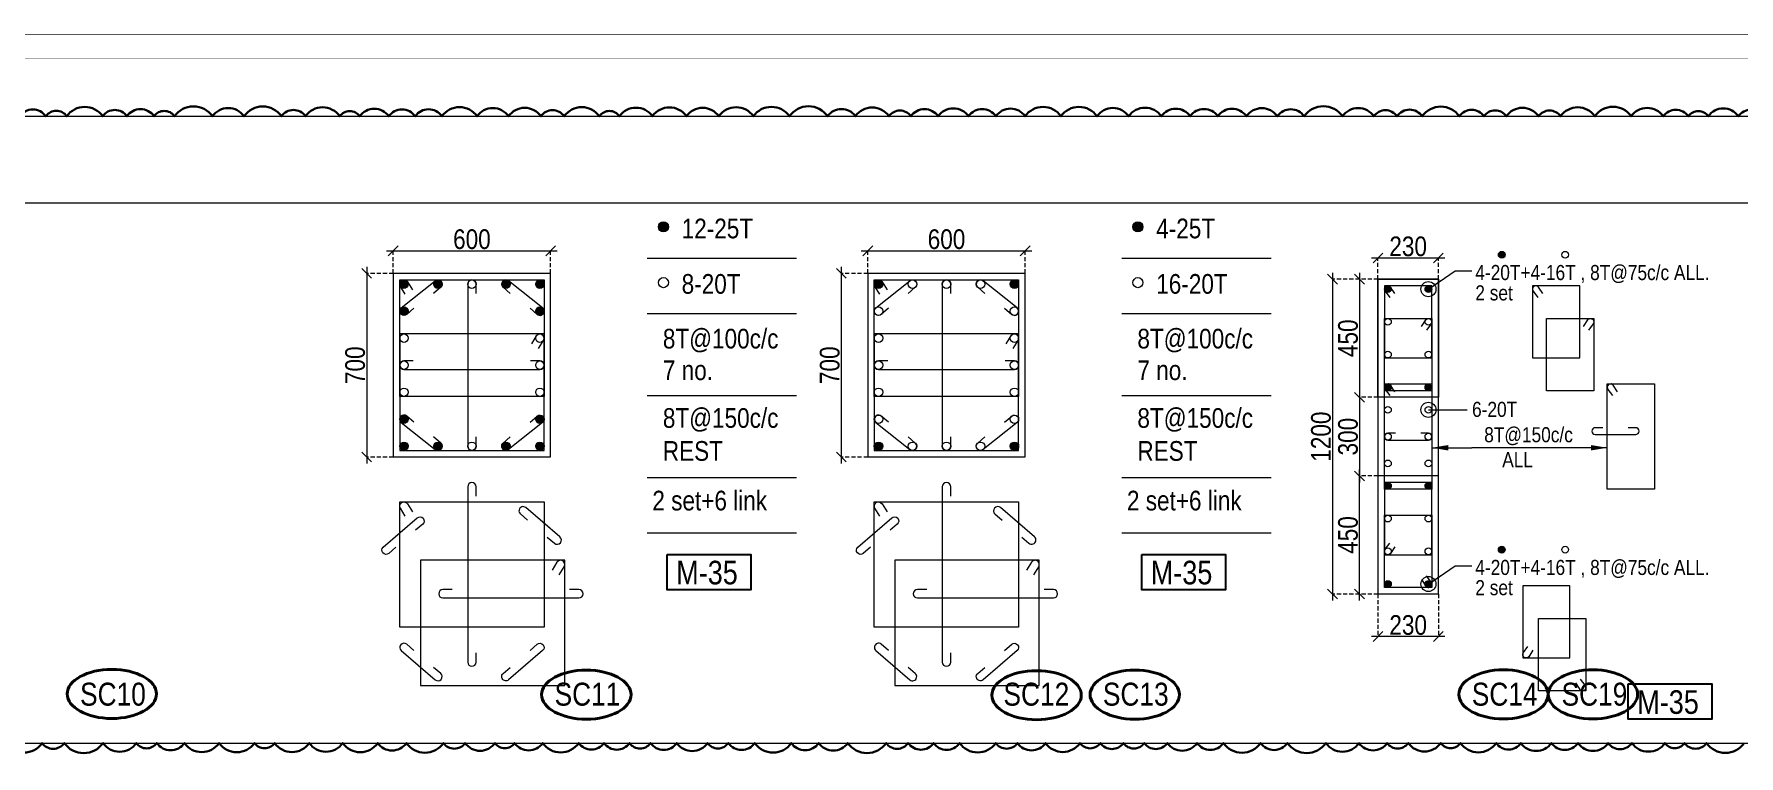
# Model space of a CAD drawing. Header units: millimetres. Extents: x 1112055 to 3390982, y -148532 to 766891.
# Drawn here: x 2152263 to 2178249, y -39919 to -28911 of the extents above; entities that cross this region are included whole.
import ezdxf
from ezdxf.enums import TextEntityAlignment as Align

# ---------------------------------------------------------------- set-up
doc = ezdxf.new("R2010")
doc.units = ezdxf.units.MM
doc.header["$PDMODE"] = 35
doc.header["$PDSIZE"] = -25
doc.linetypes.add('DASHED2', pattern=[0.375, 0.25, -0.125])
doc.linetypes.add('Hidden', pattern=[9.525, 6.35, -3.175])
for name, color, linetype, lineweight in [('B COL', 1, 'Continuous', 30), ('B COL. SIZE DIM', 220, 'Continuous', 25), ('B COLSCH', 204, 'Continuous', 20), ('B COLUMN', 1, 'Hidden', 9), ('B STEEL', 34, 'Continuous', 15), ('B TITLE BLOCK', 250, 'Continuous', 0), ('B-ST TEXT', 7, 'Continuous', 9)]:
    doc.layers.add(name, color=color, linetype=linetype, lineweight=lineweight)
doc.layers.add('B TEXT', color=7, linetype='Continuous')
doc.styles.add('dim inside', font='romans.shx', dxfattribs={"width": 0.8, "height": 125})
doc.styles.add('SWINC', font='swissc.ttf')
doc.styles.add('TAHOMA', font='tahoma.ttf')
doc.dimstyles.new('dim inside', dxfattribs={"dimtxt": 125, "dimasz": 100, "dimexe": 0, "dimexo": 0, "dimgap": 10, "dimtad": 0, "dimdec": 0, "dimzin": 0, "dimdsep": 46, "dimtxsty": 'dim inside', "dimblk": 'SMALL', "dimcen": 0.09, "dimadec": 0, "dimazin": 0, "dimtfac": 1, "dimtdec": 0, "dimtofl": 0, "dimtmove": 0, "dimatfit": 3, "dimfxl": 1, "dimtolj": 1, "dimtzin": 0, "dimarcsym": 2})
doc.dimstyles.new('PARESH', dxfattribs={"dimscale": 0, "dimtxt": 300, "dimasz": 150, "dimexe": 150, "dimexo": 150, "dimgap": 25, "dimtad": 1, "dimdec": 0, "dimzin": 0, "dimdsep": 46, "dimtxsty": 'TAHOMA', "dimblk": 'ARCHTICK', "dimcen": 100, "dimdle": 150, "dimclrd": 251, "dimclre": 251, "dimclrt": 6, "dimadec": 0, "dimazin": 0, "dimtfac": 1, "dimtdec": 0, "dimtix": 1, "dimtofl": 0, "dimtmove": 0, "dimatfit": 2, "dimfxl": 0.18, "dimtolj": 1, "dimtzin": 0, "dimlwd": 9, "dimlwe": 9, "dimarcsym": 0})

# ---------------------------------------------------------------- blocks, each defined once
blk = doc.blocks.new('_Oblique')
at = {"color": 0, "linetype": 'ByBlock', "lineweight": -2}
blk.add_line((-0.5, -0.5), (0.5, 0.5), dxfattribs=at)
blk = doc.blocks.new('*D3871')
at = {"layer": 'B COL. SIZE DIM', "color": 250, "lineweight": 9, "ltscale": 250, "transparency": 16777216}
blk.add_line((2157637, -32216), (2160237, -32216), dxfattribs=at)
at = {"layer": 'B COL. SIZE DIM', "color": 250, "linetype": 'DASHED2', "lineweight": 9, "ltscale": 250, "transparency": 16777216}
for p, q in [((2157737, -32561), (2157737, -32216)), ((2160137, -32561), (2160137, -32216))]:
    blk.add_line(p, q, dxfattribs=at)
at = {"layer": 'Defpoints', "color": 0, "transparency": 16777216}
for p in [(2160137, -32216), (2157737, -32561), (2160137, -32561)]:
    blk.add_point(p, dxfattribs=at)
at = {"layer": 'B COL. SIZE DIM', "color": 250, "lineweight": 9, "transparency": 16777216, "xscale": 150, "yscale": 150, "zscale": 150, "rotation": 180}
blk.add_blockref('_Oblique', (2157737, -32216), dxfattribs=at)
at = {"layer": 'B COL. SIZE DIM', "color": 250, "lineweight": 9, "transparency": 16777216, "xscale": 150, "yscale": 150, "zscale": 150}
blk.add_blockref('_Oblique', (2160137, -32216), dxfattribs=at)
at = {"layer": 'B COL. SIZE DIM', "color": 6, "transparency": 16777216, "insert": (2158937, -32041), "char_height": 300, "attachment_point": 5, "style": 'SWINC'}
blk.add_mtext('\\A1;600', dxfattribs=at)
blk = doc.blocks.new('*D3872')
at = {"layer": 'B COL. SIZE DIM', "color": 250, "lineweight": 9, "ltscale": 250, "transparency": 16777216}
blk.add_line((2157333, -32461), (2157333, -35461), dxfattribs=at)
at = {"layer": 'B COL. SIZE DIM', "color": 250, "linetype": 'DASHED2', "lineweight": 9, "ltscale": 250, "transparency": 16777216}
for p, q in [((2157737, -32561), (2157333, -32561)), ((2157737, -35361), (2157333, -35361))]:
    blk.add_line(p, q, dxfattribs=at)
at = {"layer": 'Defpoints', "color": 0, "transparency": 16777216}
for p in [(2157737, -32561), (2157333, -35361), (2157737, -35361)]:
    blk.add_point(p, dxfattribs=at)
at = {"layer": 'B COL. SIZE DIM', "color": 250, "lineweight": 9, "transparency": 16777216, "xscale": 150, "yscale": 150, "zscale": 150}
for p, rotation in [((2157333, -32561), 90), ((2157333, -35361), 270)]:
    blk.add_blockref('_Oblique', p, dxfattribs=dict(at, rotation=rotation))
at = {"layer": 'B COL. SIZE DIM', "color": 6, "transparency": 16777216, "insert": (2157158, -33961), "char_height": 300, "attachment_point": 5, "rotation": 90, "style": 'SWINC'}
blk.add_mtext('\\A1;700', dxfattribs=at)
blk = doc.blocks.new('*D3873')
at = {"layer": 'B COL. SIZE DIM', "color": 250, "lineweight": 9, "ltscale": 250, "transparency": 16777216}
blk.add_line((2164871, -32216), (2167471, -32216), dxfattribs=at)
at = {"layer": 'B COL. SIZE DIM', "color": 250, "linetype": 'DASHED2', "lineweight": 9, "ltscale": 250, "transparency": 16777216}
for p, q in [((2164971, -32561), (2164971, -32216)), ((2167371, -32561), (2167371, -32216))]:
    blk.add_line(p, q, dxfattribs=at)
at = {"layer": 'Defpoints', "color": 0, "transparency": 16777216}
for p in [(2167371, -32216), (2164971, -32561), (2167371, -32561)]:
    blk.add_point(p, dxfattribs=at)
at = {"layer": 'B COL. SIZE DIM', "color": 250, "lineweight": 9, "transparency": 16777216, "xscale": 150, "yscale": 150, "zscale": 150, "rotation": 180}
blk.add_blockref('_Oblique', (2164971, -32216), dxfattribs=at)
at = {"layer": 'B COL. SIZE DIM', "color": 250, "lineweight": 9, "transparency": 16777216, "xscale": 150, "yscale": 150, "zscale": 150}
blk.add_blockref('_Oblique', (2167371, -32216), dxfattribs=at)
at = {"layer": 'B COL. SIZE DIM', "color": 6, "transparency": 16777216, "insert": (2166171, -32041), "char_height": 300, "attachment_point": 5, "style": 'SWINC'}
blk.add_mtext('\\A1;600', dxfattribs=at)
blk = doc.blocks.new('*D3874')
at = {"layer": 'B COL. SIZE DIM', "color": 250, "lineweight": 9, "ltscale": 250, "transparency": 16777216}
blk.add_line((2164567, -32461), (2164567, -35461), dxfattribs=at)
at = {"layer": 'B COL. SIZE DIM', "color": 250, "linetype": 'DASHED2', "lineweight": 9, "ltscale": 250, "transparency": 16777216}
for p, q in [((2164971, -32561), (2164567, -32561)), ((2164971, -35361), (2164567, -35361))]:
    blk.add_line(p, q, dxfattribs=at)
at = {"layer": 'Defpoints', "color": 0, "transparency": 16777216}
for p in [(2164971, -32561), (2164567, -35361), (2164971, -35361)]:
    blk.add_point(p, dxfattribs=at)
at = {"layer": 'B COL. SIZE DIM', "color": 250, "lineweight": 9, "transparency": 16777216, "xscale": 150, "yscale": 150, "zscale": 150}
for p, rotation in [((2164567, -32561), 90), ((2164567, -35361), 270)]:
    blk.add_blockref('_Oblique', p, dxfattribs=dict(at, rotation=rotation))
at = {"layer": 'B COL. SIZE DIM', "color": 6, "transparency": 16777216, "insert": (2164392, -33961), "char_height": 300, "attachment_point": 5, "rotation": 90, "style": 'SWINC'}
blk.add_mtext('\\A1;700', dxfattribs=at)
blk = doc.blocks.new('*D3881')
at = {"layer": 'B COL. SIZE DIM', "color": 250, "lineweight": 9, "ltscale": 250, "transparency": 16777216}
blk.add_line((2172648, -32325), (2173768, -32325), dxfattribs=at)
at = {"layer": 'B COL. SIZE DIM', "color": 250, "linetype": 'DASHED2', "lineweight": 9, "ltscale": 250, "transparency": 16777216}
for p, q in [((2172748, -32650), (2172748, -32325)), ((2173668, -32650), (2173668, -32325))]:
    blk.add_line(p, q, dxfattribs=at)
at = {"layer": 'Defpoints', "color": 0, "transparency": 16777216}
for p in [(2173668, -32325), (2172748, -32650), (2173668, -32650)]:
    blk.add_point(p, dxfattribs=at)
at = {"layer": 'B COL. SIZE DIM', "color": 250, "lineweight": 9, "transparency": 16777216, "xscale": 150, "yscale": 150, "zscale": 150, "rotation": 180}
blk.add_blockref('_Oblique', (2172748, -32325), dxfattribs=at)
at = {"layer": 'B COL. SIZE DIM', "color": 250, "lineweight": 9, "transparency": 16777216, "xscale": 150, "yscale": 150, "zscale": 150}
blk.add_blockref('_Oblique', (2173668, -32325), dxfattribs=at)
at = {"layer": 'B COL. SIZE DIM', "color": 6, "transparency": 16777216, "insert": (2173208, -32150), "char_height": 300, "attachment_point": 5, "style": 'SWINC'}
blk.add_mtext('\\A1;230', dxfattribs=at)
blk = doc.blocks.new('*D3882')
at = {"layer": 'B COL. SIZE DIM', "color": 250, "lineweight": 9, "ltscale": 250, "transparency": 16777216}
blk.add_line((2172467, -34350), (2172467, -35750), dxfattribs=at)
at = {"layer": 'B COL. SIZE DIM', "color": 250, "linetype": 'DASHED2', "lineweight": 9, "ltscale": 250, "transparency": 16777216}
for p, q in [((2172748, -34450), (2172467, -34450)), ((2172748, -35650), (2172467, -35650))]:
    blk.add_line(p, q, dxfattribs=at)
at = {"layer": 'Defpoints', "color": 0, "transparency": 16777216}
for p in [(2172748, -34450), (2172467, -35650), (2172748, -35650)]:
    blk.add_point(p, dxfattribs=at)
at = {"layer": 'B COL. SIZE DIM', "color": 250, "lineweight": 9, "transparency": 16777216, "xscale": 150, "yscale": 150, "zscale": 150}
for p, rotation in [((2172467, -34450), 90), ((2172467, -35650), 270)]:
    blk.add_blockref('_Oblique', p, dxfattribs=dict(at, rotation=rotation))
at = {"layer": 'B COL. SIZE DIM', "color": 6, "transparency": 16777216, "insert": (2172292, -35050), "char_height": 300, "attachment_point": 5, "rotation": 90, "style": 'SWINC'}
blk.add_mtext('\\A1;300', dxfattribs=at)
blk = doc.blocks.new('*D3883')
at = {"layer": 'B COL. SIZE DIM', "color": 250, "lineweight": 9, "ltscale": 250, "transparency": 16777216}
blk.add_line((2172467, -32550), (2172467, -34550), dxfattribs=at)
at = {"layer": 'B COL. SIZE DIM', "color": 250, "linetype": 'DASHED2', "lineweight": 9, "ltscale": 250, "transparency": 16777216}
for p, q in [((2172748, -32650), (2172467, -32650)), ((2172748, -34450), (2172467, -34450))]:
    blk.add_line(p, q, dxfattribs=at)
at = {"layer": 'Defpoints', "color": 0, "transparency": 16777216}
for p in [(2172748, -32650), (2172467, -34450), (2172748, -34450)]:
    blk.add_point(p, dxfattribs=at)
at = {"layer": 'B COL. SIZE DIM', "color": 250, "lineweight": 9, "transparency": 16777216, "xscale": 150, "yscale": 150, "zscale": 150}
for p, rotation in [((2172467, -32650), 90), ((2172467, -34450), 270)]:
    blk.add_blockref('_Oblique', p, dxfattribs=dict(at, rotation=rotation))
at = {"layer": 'B COL. SIZE DIM', "color": 6, "transparency": 16777216, "insert": (2172292, -33550), "char_height": 300, "attachment_point": 5, "rotation": 90, "style": 'SWINC'}
blk.add_mtext('\\A1;450', dxfattribs=at)
blk = doc.blocks.new('*D3884')
at = {"layer": 'B COL. SIZE DIM', "color": 250, "lineweight": 9, "ltscale": 250, "transparency": 16777216}
blk.add_line((2172467, -37550), (2172467, -35550), dxfattribs=at)
at = {"layer": 'B COL. SIZE DIM', "color": 250, "linetype": 'DASHED2', "lineweight": 9, "ltscale": 250, "transparency": 16777216}
for p, q in [((2172748, -35650), (2172467, -35650)), ((2172748, -37450), (2172467, -37450))]:
    blk.add_line(p, q, dxfattribs=at)
at = {"layer": 'Defpoints', "color": 0, "transparency": 16777216}
for p in [(2172467, -35650), (2172748, -35650), (2172748, -37450)]:
    blk.add_point(p, dxfattribs=at)
at = {"layer": 'B COL. SIZE DIM', "color": 250, "lineweight": 9, "transparency": 16777216, "xscale": 150, "yscale": 150, "zscale": 150}
for p, rotation in [((2172467, -35650), 90), ((2172467, -37450), 270)]:
    blk.add_blockref('_Oblique', p, dxfattribs=dict(at, rotation=rotation))
at = {"layer": 'B COL. SIZE DIM', "color": 6, "transparency": 16777216, "insert": (2172292, -36550), "char_height": 300, "attachment_point": 5, "rotation": 90, "style": 'SWINC'}
blk.add_mtext('\\A1;450', dxfattribs=at)
blk = doc.blocks.new('*D3885')
at = {"layer": 'B COL. SIZE DIM', "color": 250, "lineweight": 9, "ltscale": 250, "transparency": 16777216}
blk.add_line((2172055, -32550), (2172055, -37550), dxfattribs=at)
at = {"layer": 'B COL. SIZE DIM', "color": 250, "linetype": 'DASHED2', "lineweight": 9, "ltscale": 250, "transparency": 16777216}
for p, q in [((2172748, -32650), (2172055, -32650)), ((2172748, -37450), (2172055, -37450))]:
    blk.add_line(p, q, dxfattribs=at)
at = {"layer": 'Defpoints', "color": 0, "transparency": 16777216}
for p in [(2172748, -32650), (2172055, -37450), (2172748, -37450)]:
    blk.add_point(p, dxfattribs=at)
at = {"layer": 'B COL. SIZE DIM', "color": 250, "lineweight": 9, "transparency": 16777216, "xscale": 150, "yscale": 150, "zscale": 150}
for p, rotation in [((2172055, -32650), 90), ((2172055, -37450), 270)]:
    blk.add_blockref('_Oblique', p, dxfattribs=dict(at, rotation=rotation))
at = {"layer": 'B COL. SIZE DIM', "color": 6, "transparency": 16777216, "insert": (2171880, -35050), "char_height": 300, "attachment_point": 5, "rotation": 90, "style": 'SWINC'}
blk.add_mtext('\\A1;1200', dxfattribs=at)
blk = doc.blocks.new('*D3886')
at = {"layer": 'B COL. SIZE DIM', "color": 250, "linetype": 'DASHED2', "lineweight": 9, "ltscale": 250, "transparency": 16777216}
for p, q in [((2172748, -37450), (2172748, -38099)), ((2173668, -37450), (2173668, -38099))]:
    blk.add_line(p, q, dxfattribs=at)
at = {"layer": 'B COL. SIZE DIM', "color": 250, "lineweight": 9, "ltscale": 250, "transparency": 16777216}
blk.add_line((2173768, -38099), (2172648, -38099), dxfattribs=at)
at = {"layer": 'Defpoints', "color": 0, "transparency": 16777216}
for p in [(2172748, -37450), (2173668, -37450), (2172748, -38099)]:
    blk.add_point(p, dxfattribs=at)
at = {"layer": 'B COL. SIZE DIM', "color": 250, "lineweight": 9, "transparency": 16777216, "xscale": 150, "yscale": 150, "zscale": 150, "rotation": 180}
blk.add_blockref('_Oblique', (2172748, -38099), dxfattribs=at)
at = {"layer": 'B COL. SIZE DIM', "color": 250, "lineweight": 9, "transparency": 16777216, "xscale": 150, "yscale": 150, "zscale": 150}
blk.add_blockref('_Oblique', (2173668, -38099), dxfattribs=at)
at = {"layer": 'B COL. SIZE DIM', "color": 6, "transparency": 16777216, "insert": (2173208, -37924), "char_height": 300, "attachment_point": 5, "style": 'SWINC'}
blk.add_mtext('\\A1;230', dxfattribs=at)
blk = doc.blocks.new('_ArchTick')
at = {"color": 0, "linetype": 'ByBlock', "const_width": 0.15}
blk.add_lwpolyline([(-0.5, -0.5), (0.5, 0.5)], dxfattribs=at)

msp = doc.modelspace()

# ---------------------------------------------------------------- hatches: boundary and pattern name
at = {"layer": 'B STEEL', "lineweight": 9, "ltscale": 0.5}
h = msp.add_hatch(color=34, dxfattribs=at)
edge = h.paths.add_edge_path()
edge.add_arc((2161855.7, -31851.4), 76.8, 0, 360)
h = msp.add_hatch(color=34, dxfattribs=at)
edge = h.paths.add_edge_path()
edge.add_arc((2169089.3, -31851.4), 76.8, 0, 360)
at = {"layer": 'B STEEL', "lineweight": 13}
h = msp.add_hatch(color=256, dxfattribs=at)
h.dxf.hatch_style = 1
edge = h.paths.add_edge_path()
edge.add_ellipse((2174634.2, -32276.5), major_axis=(51.4, 0), ratio=1, start_angle=0, end_angle=360)
at = {"layer": 'B STEEL', "lineweight": 9, "ltscale": 0.5}
h = msp.add_hatch(color=34, dxfattribs=at)
edge = h.paths.add_edge_path()
edge.add_arc((2157901.4, -32724.6), 64, 0, 360)
at = {"layer": 'B STEEL', "lineweight": 30}
h = msp.add_hatch(color=34, dxfattribs=at)
edge = h.paths.add_edge_path()
edge.add_arc((2158419.3, -32724.6), 64, 0, 360)
h = msp.add_hatch(color=34, dxfattribs=at)
edge = h.paths.add_edge_path()
edge.add_arc((2159455.3, -32724.6), 64, 0, 360)
at = {"layer": 'B STEEL', "lineweight": 9, "ltscale": 0.5}
h = msp.add_hatch(color=34, dxfattribs=at)
edge = h.paths.add_edge_path()
edge.add_arc((2159973.3, -32724.6), 64, 180, 540, ccw=False)
h = msp.add_hatch(color=34, dxfattribs=at)
edge = h.paths.add_edge_path()
edge.add_arc((2165134.9, -32724.6), 64, 0, 360)
h = msp.add_hatch(color=34, dxfattribs=at)
edge = h.paths.add_edge_path()
edge.add_arc((2167206.9, -32724.6), 64, 180, 540, ccw=False)
at = {"layer": 'B STEEL', "lineweight": 13}
h = msp.add_hatch(color=256, dxfattribs=at)
h.dxf.hatch_style = 1
edge = h.paths.add_edge_path()
edge.add_ellipse((2172899.2, -32800.9), major_axis=(51.4, 0), ratio=1, start_angle=0, end_angle=360)
h = msp.add_hatch(color=256, dxfattribs=at)
h.dxf.hatch_style = 1
edge = h.paths.add_edge_path()
edge.add_ellipse((2173516.4, -32800.9), major_axis=(51.4, 0), ratio=1, start_angle=0, end_angle=360)
at = {"layer": 'B STEEL', "lineweight": 30}
h = msp.add_hatch(color=34, dxfattribs=at)
edge = h.paths.add_edge_path()
edge.add_arc((2157901.4, -33136.5), 64, 0, 360)
h = msp.add_hatch(color=34, dxfattribs=at)
edge = h.paths.add_edge_path()
edge.add_arc((2159973.3, -33136.5), 64, 0, 360)
at = {"layer": 'B STEEL', "lineweight": 13}
h = msp.add_hatch(color=256, dxfattribs=at)
h.dxf.hatch_style = 1
edge = h.paths.add_edge_path()
edge.add_ellipse((2172899.2, -34298.1), major_axis=(51.4, 0), ratio=1, start_angle=0, end_angle=360)
h = msp.add_hatch(color=256, dxfattribs=at)
h.dxf.hatch_style = 1
edge = h.paths.add_edge_path()
edge.add_ellipse((2173516.4, -34298.1), major_axis=(51.4, 0), ratio=1, start_angle=0, end_angle=360)
at = {"layer": 'B STEEL', "lineweight": 30}
h = msp.add_hatch(color=34, dxfattribs=at)
edge = h.paths.add_edge_path()
edge.add_arc((2157901.4, -34784.5), 64, 0, 360)
h = msp.add_hatch(color=34, dxfattribs=at)
edge = h.paths.add_edge_path()
edge.add_arc((2159973.3, -34784.5), 64, 0, 360)
at = {"layer": 'B STEEL', "lineweight": 9, "ltscale": 0.5}
h = msp.add_hatch(color=34, dxfattribs=at)
edge = h.paths.add_edge_path()
edge.add_arc((2157901.4, -35196.5), 64, 0, 360, ccw=False)
at = {"layer": 'B STEEL', "lineweight": 30}
h = msp.add_hatch(color=34, dxfattribs=at)
edge = h.paths.add_edge_path()
edge.add_arc((2158419.3, -35196.5), 64, 0, 360)
h = msp.add_hatch(color=34, dxfattribs=at)
edge = h.paths.add_edge_path()
edge.add_arc((2159455.3, -35196.5), 64, 0, 360)
at = {"layer": 'B STEEL', "lineweight": 9, "ltscale": 0.5}
h = msp.add_hatch(color=34, dxfattribs=at)
edge = h.paths.add_edge_path()
edge.add_arc((2159973.3, -35196.5), 64, -180, 180)
h = msp.add_hatch(color=34, dxfattribs=at)
edge = h.paths.add_edge_path()
edge.add_arc((2165134.9, -35196.5), 64, 0, 360, ccw=False)
h = msp.add_hatch(color=34, dxfattribs=at)
edge = h.paths.add_edge_path()
edge.add_arc((2167206.9, -35196.5), 64, -180, 180)
at = {"layer": 'B STEEL', "lineweight": 13}
h = msp.add_hatch(color=256, dxfattribs=at)
h.dxf.hatch_style = 1
edge = h.paths.add_edge_path()
edge.add_ellipse((2172899.2, -35800.9), major_axis=(51.4, 0), ratio=1, start_angle=0, end_angle=360)
h = msp.add_hatch(color=256, dxfattribs=at)
h.dxf.hatch_style = 1
edge = h.paths.add_edge_path()
edge.add_ellipse((2173516.4, -35800.9), major_axis=(51.4, 0), ratio=1, start_angle=0, end_angle=360)
h = msp.add_hatch(color=256, dxfattribs=at)
h.dxf.hatch_style = 1
edge = h.paths.add_edge_path()
edge.add_ellipse((2174634.2, -36773.7), major_axis=(51.4, 0), ratio=1, start_angle=0, end_angle=360)
h = msp.add_hatch(color=256, dxfattribs=at)
h.dxf.hatch_style = 1
edge = h.paths.add_edge_path()
edge.add_ellipse((2172899.2, -37298.1), major_axis=(51.4, 0), ratio=1, start_angle=0, end_angle=360)
h = msp.add_hatch(color=256, dxfattribs=at)
h.dxf.hatch_style = 1
edge = h.paths.add_edge_path()
edge.add_ellipse((2173516.4, -37298.1), major_axis=(51.4, 0), ratio=1, start_angle=0, end_angle=360)

# ---------------------------------------------------------------- linework, layer by layer
at = {"color": 2, "lineweight": 30}
for points in [[(2152044.4, -30164, -0.5205671), (2152441.3, -30164, -0.5205671), (2152761.2, -30164, -0.5205671), (2153309.1, -30164, -0.5205671), (2153678.8, -30164, -0.5205671), (2154091.6, -30164, -0.5205671), (2154403.1, -30164, -0.5205671), (2154982.2, -30164, -0.5205671), (2155463.5, -30164, -0.5205671), (2156033.8, -30164, -0.5205671), (2156399.5, -30164, -0.5205671), (2156922.2, -30164, -0.5205671), (2157227, -30164, -0.5205671), (2157669.6, -30164, -0.5205671), (2158072.3, -30164, -0.5205671), (2158479.5, -30164, -0.5205671), (2159015.9, -30164, -0.5205671), (2159494.7, -30164, -0.5205671), (2159987.7, -30164, -0.5205671), (2160344.8, -30164, -0.5205671), (2160878, -30164, -0.5205671), (2161187.1, -30164, -0.5205671), (2161687.6, -30164, -0.5205671), (2162206.6, -30164, -0.5205671), (2162701, -30164, -0.5205671), (2163227.4, -30164, -0.5205671), (2163777.4, -30164, -0.5205671), (2164358.8, -30164, -0.5205671), (2164781.9, -30164, -0.5205671), (2165293.4, -30164, -0.5205671), (2165627.3, -30164, -0.5205671), (2166042.3, -30164, -0.5205671), (2166505.1, -30164, -0.5205671), (2166923.8, -30164, -0.5205671), (2167369.3, -30164, -0.5205671), (2167915.6, -30164, -0.5205671), (2168464.7, -30164, -0.5205671), (2168948.1, -30164, -0.5205671), (2169445.8, -30164, -0.5205671), (2169886.3, -30164, -0.5205671), (2170305.8, -30164, -0.5205671), (2170741.9, -30164, -0.5205671), (2171214.4, -30164, -0.5205671), (2171623.7, -30164, -0.5205671), (2172207.8, -30164, -0.5205671), (2172684.6, -30164, -0.5205671), (2173037.3, -30164, -0.5205671), (2173422.9, -30164, -0.5205671), (2173988.1, -30164, -0.5205671), (2174363.8, -30164, -0.5205671), (2174703, -30164, -0.5205671), (2175194.9, -30164, -0.5205671), (2175531.3, -30164, -0.5205671), (2176053.5, -30164, -0.5205671), (2176606.9, -30164, -0.5205671), (2177097, -30164, -0.5205671), (2177477.9, -30164, -0.5205671), (2177784, -30164, -0.5205671), (2178239.5, -30164, -0.5205671), (2178619.3, -30164, -0.5205671)], [(2178331.2, -39722.9, -0.5205671), (2177755.3, -39722.9, -0.5205671), (2177421.3, -39722.9, -0.5205671), (2177122, -39722.9, -0.5205671), (2176618.5, -39722.9, -0.5205671), (2176256, -39722.9, -0.5205671), (2175797.8, -39722.9, -0.5205671), (2175391.3, -39722.9, -0.5205671), (2174925.7, -39722.9, -0.5205671), (2174550.5, -39722.9, -0.5205671), (2174004.8, -39722.9, -0.5205671), (2173704.6, -39722.9, -0.5205671), (2173209.5, -39722.9, -0.5205671), (2172887, -39722.9, -0.5205671), (2172458.9, -39722.9, -0.5205671), (2171953.7, -39722.9, -0.5205671), (2171368.9, -39722.9, -0.5205671), (2170959.1, -39722.9, -0.5205671), (2170392.7, -39722.9, -0.5205671), (2169990.9, -39722.9, -0.5205671), (2169537.1, -39722.9, -0.5205671), (2169185.7, -39722.9, -0.5205671), (2168867.8, -39722.9, -0.5205671), (2168516, -39722.9, -0.5205671), (2168205.6, -39722.9, -0.5205671), (2167680.8, -39722.9, -0.5205671), (2167253.4, -39722.9, -0.5205671), (2166921.7, -39722.9, -0.5205671), (2166371.8, -39722.9, -0.5205671), (2165975, -39722.9, -0.5205671), (2165586.5, -39722.9, -0.5205671), (2165251.3, -39722.9, -0.5205671), (2164666.2, -39722.9, -0.5205671), (2164224.2, -39722.9, -0.5205671), (2163805.2, -39722.9, -0.5205671), (2163249.3, -39722.9, -0.5205671), (2162844.6, -39722.9, -0.5205671), (2162529.2, -39722.9, -0.5205671), (2162059.9, -39722.9, -0.5205671), (2161660.5, -39722.9, -0.5205671), (2161340.1, -39722.9, -0.5205671), (2160950.9, -39722.9, -0.5205671), (2160565.6, -39722.9, -0.5205671), (2160015.9, -39722.9, -0.5205671), (2159588.4, -39722.9, -0.5205671), (2159288.3, -39722.9, -0.5205671), (2158833.9, -39722.9, -0.5205671), (2158502.8, -39722.9, -0.5205671), (2157938, -39722.9, -0.5205671), (2157501.3, -39722.9, -0.5205671), (2156967.8, -39722.9, -0.5205671), (2156457.1, -39722.9, -0.5205671), (2155930.4, -39722.9, -0.5205671), (2155622.9, -39722.9, -0.5205671), (2155082.8, -39722.9, -0.5205671), (2154554.7, -39722.9, -0.5205671), (2154133.5, -39722.9, -0.5205671), (2153821.2, -39722.9, -0.5205671), (2153314.8, -39722.9, -0.5205671), (2152723.3, -39722.9, -0.5205671), (2152385.7, -39722.9, -0.5205671), (2151826.9, -39722.9, -0.5205671)]]:
    msp.add_lwpolyline(points, format="xyb", dxfattribs=at)
at = {"layer": 'B COL', "lineweight": 13}
for points in [[(2172747.8, -37449.5), (2173667.8, -37449.5), (2173667.8, -32649.5), (2172747.8, -32649.5)], [(2172747.8, -32649.5), (2173667.8, -32649.5), (2173667.8, -34449.5), (2172747.8, -34449.5)], [(2172747.8, -37449.5), (2173667.8, -37449.5), (2173667.8, -35649.5), (2172747.8, -35649.5)]]:
    msp.add_lwpolyline(points, close=True, dxfattribs=at)
at = {"layer": 'B COLSCH', "color": 250, "lineweight": 0}
for p, q in [((2079654.2, -30164), (2221752.2, -30164)), ((2079654.2, -31483.1), (2221752.2, -31483.1)), ((2161609.4, -32328.1), (2163883.8, -32328.1)), ((2168843, -32328.1), (2171117.4, -32328.1)), ((2161609.4, -33173), (2163883.8, -33173)), ((2168843, -33173), (2171117.4, -33173)), ((2161609.4, -34422.8), (2163883.8, -34422.8)), ((2168843, -34422.8), (2171117.4, -34422.8)), ((2161609.4, -35672.6), (2163883.8, -35672.6)), ((2168843, -35672.6), (2171117.4, -35672.6)), ((2161609.4, -36517.6), (2163883.8, -36517.6)), ((2168843, -36517.6), (2171117.4, -36517.6)), ((2079654.2, -39722.9), (2221752.2, -39722.9))]:
    msp.add_line(p, q, dxfattribs=at)
at = {"layer": 'B COLUMN', "color": 1, "linetype": 'ByBlock', "lineweight": 20}
for points in [[(2157737.3, -35360.6), (2160137.3, -35360.6), (2160137.3, -32560.5), (2157737.3, -32560.5)], [(2164970.9, -35360.6), (2167370.9, -35360.6), (2167370.9, -32560.5), (2164970.9, -32560.5)]]:
    msp.add_lwpolyline(points, close=True, dxfattribs=at)
at = {"layer": 'B STEEL', "color": 34, "lineweight": 9, "ltscale": 0.5}
for points in [[(2157921.6, -32879.6), (2157846.8, -32758.1, -1), (2157955.9, -32691), (2158030.6, -32812.5)], [(2158051.3, -33092.1), (2157943.1, -33185.1, -1), (2157859.6, -33088), (2158377.6, -32676, -1), (2158461.1, -32773.1), (2158352.9, -32866.1)], [(2159001.4, -32867.2), (2159001.4, -32724.6, 1), (2158873.3, -32724.6), (2158873.3, -35196.5, 1), (2159001.4, -35196.5), (2159001.4, -35053.9)], [(2159823.4, -33092.1), (2159931.6, -33185.1, 1), (2160015.1, -33088), (2159497.1, -32676, 1), (2159413.6, -32773.1), (2159521.8, -32866.1)], [(2165155.1, -32879.6), (2165080.4, -32758.1, -1), (2165189.4, -32691), (2165264.2, -32812.5)], [(2165284.8, -33092.1), (2165176.6, -33185.1, -1), (2165093.2, -33088), (2165611.2, -32676, -1), (2165694.6, -32773.1), (2165586.5, -32866.1)], [(2166234.9, -32867.2), (2166234.9, -32724.6, 1), (2166106.9, -32724.6), (2166106.9, -35196.5, 1), (2166234.9, -35196.5), (2166234.9, -35053.9)], [(2167057, -33092.1), (2167165.1, -33185.1, 1), (2167248.6, -33088), (2166730.6, -32676, 1), (2166647.1, -32773.1), (2166755.3, -32866.1)], [(2159953.1, -33703.6), (2160027.8, -33582.1, 1), (2159918.8, -33515), (2159844, -33636.5)], [(2167186.6, -33703.6), (2167261.4, -33582.1, 1), (2167152.3, -33515), (2167077.6, -33636.5)], [(2158044, -33896.5), (2157901.4, -33896.5, 1), (2157901.4, -34024.6), (2159973.3, -34024.6, 1), (2159973.3, -33896.5), (2159830.7, -33896.5)], [(2165277.5, -33896.5), (2165134.9, -33896.5, 1), (2165134.9, -34024.6), (2167206.9, -34024.6, 1), (2167206.9, -33896.5), (2167064.2, -33896.5)], [(2158051.3, -34829), (2157943.1, -34736, 1), (2157859.6, -34833.1), (2158377.6, -35245.1, 1), (2158461.1, -35148), (2158352.9, -35055)], [(2159823.4, -34829), (2159931.6, -34736, -1), (2160015.1, -34833.1), (2159497.1, -35245.1, -1), (2159413.6, -35148), (2159521.8, -35055)], [(2165284.8, -34829), (2165176.6, -34736, 1), (2165093.2, -34833.1), (2165611.2, -35245.1, 1), (2165694.6, -35148), (2165586.5, -35055)], [(2167057, -34829), (2167165.1, -34736, -1), (2167248.6, -34833.1), (2166730.6, -35245.1, -1), (2166647.1, -35148), (2166755.3, -35055)], [(2159001.4, -35958.1), (2159001.4, -35815.5, 1), (2158873.3, -35815.5), (2158873.3, -38487.4, 1), (2159001.4, -38487.4), (2159001.4, -38344.8)], [(2166234.9, -35958.1), (2166234.9, -35815.5, 1), (2166106.9, -35815.5), (2166106.9, -38487.4, 1), (2166234.9, -38487.4), (2166234.9, -38344.8)], [(2157921.6, -36264.6), (2157846.8, -36143.1, -1), (2157955.9, -36076), (2158030.6, -36197.5)], [(2160086.4, -36582.1), (2160194.6, -36675.1, 1), (2160278, -36578), (2159760, -36132.7, 1), (2159676.6, -36229.8), (2159784.7, -36322.8)], [(2165155.1, -36264.6), (2165080.4, -36143.1, -1), (2165189.4, -36076), (2165264.2, -36197.5)], [(2167319.9, -36582.1), (2167428.1, -36675.1, 1), (2167511.6, -36578), (2166993.6, -36132.7, 1), (2166910.1, -36229.8), (2167018.3, -36322.8)], [(2157777.3, -36737.8), (2157669.1, -36830.8, -1), (2157585.7, -36733.7), (2158103.6, -36288.4, -1), (2158187.1, -36385.5), (2158079, -36478.5)], [(2165010.8, -36737.8), (2164902.7, -36830.8, -1), (2164819.2, -36733.7), (2165337.2, -36288.4, -1), (2165420.7, -36385.5), (2165312.5, -36478.5)], [(2160267.8, -37155.2), (2160342.6, -37033.7, 1), (2160233.6, -36966.6), (2160158.8, -37088.1)], [(2167501.4, -37155.2), (2167576.1, -37033.7, 1), (2167467.1, -36966.6), (2167392.3, -37088.1)], [(2158638.1, -37381.5), (2158495.5, -37381.5, 1), (2158495.5, -37509.5), (2160567.4, -37509.5, 1), (2160567.4, -37381.5), (2160424.8, -37381.5)], [(2165871.7, -37381.5), (2165729, -37381.5, 1), (2165729, -37509.5), (2167801, -37509.5, 1), (2167801, -37381.5), (2167658.3, -37381.5)], [(2158051.3, -38309.3), (2157943.1, -38216.3, 1), (2157859.6, -38313.4), (2158377.6, -38758.7, 1), (2158461.1, -38661.6), (2158352.9, -38568.6)], [(2159823.4, -38309.3), (2159931.6, -38216.3, -1), (2160015.1, -38313.4), (2159497.1, -38758.7, -1), (2159413.6, -38661.6), (2159521.8, -38568.6)], [(2165284.8, -38309.3), (2165176.6, -38216.3, 1), (2165093.2, -38313.4), (2165611.2, -38758.7, 1), (2165694.6, -38661.6), (2165586.5, -38568.6)], [(2167057, -38309.3), (2167165.1, -38216.3, -1), (2167248.6, -38313.4), (2166730.6, -38758.7, -1), (2166647.1, -38661.6), (2166755.3, -38568.6)]]:
    msp.add_lwpolyline(points, format="xyb", dxfattribs=at)
for points in [[(2160037.3, -34436.6), (2157837.3, -34436.6), (2157837.3, -32660.5), (2160037.3, -32660.5)], [(2167270.9, -34436.6), (2165070.9, -34436.6), (2165070.9, -32660.5), (2167270.9, -32660.5)], [(2160037.3, -33484.5), (2157837.3, -33484.5), (2157837.3, -35260.6), (2160037.3, -35260.6)], [(2167270.9, -33484.5), (2165070.9, -33484.5), (2165070.9, -35260.6), (2167270.9, -35260.6)], [(2160037.3, -37954.9), (2157837.3, -37954.9), (2157837.3, -36045.5), (2160037.3, -36045.5)], [(2167270.9, -37954.9), (2165070.9, -37954.9), (2165070.9, -36045.5), (2167270.9, -36045.5)], [(2160352.1, -36936.2), (2158152.1, -36936.2), (2158152.1, -38845.5), (2160352.1, -38845.5)], [(2167585.6, -36936.2), (2165385.6, -36936.2), (2165385.6, -38845.5), (2167585.6, -38845.5)]]:
    msp.add_lwpolyline(points, close=True, dxfattribs=at)
at = {"layer": 'B STEEL', "lineweight": 13}
for points in [[(2172847.8, -33850.4), (2173567.8, -33850.4), (2173567.8, -32749.5), (2172847.8, -32749.5)], [(2175104.1, -33850.4), (2175824.1, -33850.4), (2175824.1, -32749.5), (2175104.1, -32749.5)], [(2172847.8, -33248.6), (2173567.8, -33248.6), (2173567.8, -34349.5), (2172847.8, -34349.5)], [(2175316.4, -33248.6), (2176036.4, -33248.6), (2176036.4, -34349.5), (2175316.4, -34349.5)], [(2172847.8, -36850.4), (2173567.8, -36850.4), (2173567.8, -35749.5), (2172847.8, -35749.5)], [(2172847.8, -36248.6), (2173567.8, -36248.6), (2173567.8, -37349.5), (2172847.8, -37349.5)], [(2174953.3, -38425.8), (2175673.3, -38425.8), (2175673.3, -37324.9), (2174953.3, -37324.9)], [(2175195.4, -37823.9), (2175915.4, -37823.9), (2175915.4, -38924.9), (2175195.4, -38924.9)]]:
    msp.add_lwpolyline(points, close=True, dxfattribs=at)
for points in [[(2173004.8, -32869.7), (2172940.1, -32769.7, 1), (2172858.3, -32832.1), (2172927.4, -32927)], [(2175261.1, -32869.7), (2175196.4, -32769.7, 1), (2175114.6, -32832.1), (2175183.7, -32927)], [(2173410.8, -33368.7), (2173475.5, -33268.8, -1), (2173557.2, -33331.2), (2173488.2, -33426.1)], [(2175879.4, -33368.7), (2175944.1, -33268.8, -1), (2176025.8, -33331.2), (2175956.8, -33426.1)], [(2173004.8, -36730.3), (2172940.1, -36830.3, -1), (2172858.3, -36767.8), (2172927.4, -36672.9)], [(2173410.8, -37229.3), (2173475.5, -37329.3, 1), (2173557.2, -37266.9), (2173488.2, -37172)], [(2175110.3, -38305.6), (2175045.6, -38405.6, -1), (2174963.9, -38343.2), (2175032.9, -38248.3)], [(2175758.4, -38804.7), (2175823.1, -38904.7, 1), (2175904.9, -38842.2), (2175835.8, -38747.4)]]:
    msp.add_lwpolyline(points, format="xyb", dxfattribs=at)
at = {"layer": 'B STEEL', "color": 3, "lineweight": 13}
for points in [[(2173567.8, -35852.3), (2172847.8, -35852.3), (2172847.8, -34246.7), (2173567.8, -34246.7)], [(2176962.5, -35852.3), (2176242.5, -35852.3), (2176242.5, -34246.7), (2176962.5, -34246.7)]]:
    msp.add_lwpolyline(points, close=True, dxfattribs=at)
for points in [[(2173004.8, -34366.9), (2172940.1, -34266.9, 1), (2172858.3, -34329.3), (2172927.4, -34424.2)], [(2176399.5, -34366.9), (2176334.8, -34266.9, 1), (2176253.1, -34329.3), (2176322.1, -34424.2)], [(2173013.8, -34998.7), (2172899.2, -34998.7, 1), (2172899.2, -35101.5), (2173516.4, -35101.5, 1), (2173516.4, -34998.7), (2173401.8, -34998.7)], [(2176173.2, -34913.7), (2176058.6, -34913.7, 1), (2176058.6, -35016.5), (2176675.8, -35016.5, 1), (2176675.8, -34913.7), (2176561.2, -34913.7)]]:
    msp.add_lwpolyline(points, format="xyb", dxfattribs=at)
at = {"layer": 'B STEEL', "color": 34, "lineweight": 9, "ltscale": 0.5}
for centre, radius in [((2161855.7, -31851.4), 76.8), ((2169089.3, -31851.4), 76.8), ((2157901.4, -32724.6), 64), ((2158419.3, -32724.6), 64), ((2158937.3, -32724.6), 64), ((2159455.3, -32724.6), 64), ((2159973.3, -32724.6), 64), ((2161855.7, -32701.6), 76.8), ((2165134.9, -32724.6), 64), ((2165652.9, -32724.6), 64), ((2166170.9, -32724.6), 64), ((2166688.9, -32724.6), 64), ((2167206.9, -32724.6), 64), ((2169089.3, -32701.6), 76.8), ((2157901.4, -33136.5), 64), ((2159973.3, -33136.5), 64), ((2165134.9, -33136.5), 64), ((2167206.9, -33136.5), 64), ((2157901.4, -33548.5), 64), ((2159973.3, -33548.5), 64), ((2165134.9, -33548.5), 64), ((2167206.9, -33548.5), 64), ((2157901.4, -33960.5), 64), ((2159973.3, -33960.5), 64), ((2165134.9, -33960.5), 64), ((2167206.9, -33960.5), 64), ((2157901.4, -34372.5), 64), ((2159973.3, -34372.5), 64), ((2165134.9, -34372.5), 64), ((2167206.9, -34372.5), 64), ((2157901.4, -34784.5), 64), ((2159973.3, -34784.5), 64), ((2165134.9, -34784.5), 64), ((2167206.9, -34784.5), 64), ((2157901.4, -35196.5), 64), ((2158419.3, -35196.5), 64), ((2158937.3, -35196.5), 64), ((2159455.3, -35196.5), 64), ((2159973.3, -35196.5), 64), ((2165134.9, -35196.5), 64), ((2165652.9, -35196.5), 64), ((2166170.9, -35196.5), 64), ((2166688.9, -35196.5), 64), ((2167206.9, -35196.5), 64)]:
    msp.add_circle(centre, radius, dxfattribs=at)
at = {"layer": 'B STEEL', "lineweight": 13}
for centre in [(2174634.2, -32276.5), (2175601, -32276.5), (2172899.2, -32800.9), (2173516.4, -32800.9), (2172899.2, -33300), (2173516.4, -33300), (2172899.2, -33799), (2173516.4, -33799), (2172899.2, -34298.1), (2173516.4, -34298.1), (2172899.2, -34640.9), (2173516.4, -34640.9), (2172899.2, -35050.1), (2173516.4, -35050.1), (2172899.2, -35458.1), (2173516.4, -35458.1), (2172899.2, -35800.9), (2173516.4, -35800.9), (2172899.2, -36300), (2173516.4, -36300), (2172899.2, -36799), (2173516.4, -36799), (2174634.2, -36773.7), (2175601, -36773.7), (2172899.2, -37298.1), (2173516.4, -37298.1)]:
    msp.add_circle(centre, 51.4, dxfattribs=at)
at = {"layer": 'B TEXT', "color": 1}
for points in [[(2161913.1, -36846.6), (2163187.7, -36846.6), (2163187.7, -37384.6), (2161913.1, -37384.6)], [(2169146.6, -36846.6), (2170421.2, -36846.6), (2170421.2, -37384.6), (2169146.6, -37384.6)], [(2176561.8, -38821.3), (2177836.4, -38821.3), (2177836.4, -39359.3), (2176561.8, -39359.3)]]:
    msp.add_lwpolyline(points, close=True, dxfattribs=at)
at = {"layer": 'B TEXT', "color": 1, "lineweight": 40}
for centre in [(2153448.5, -38974), (2160681, -38984.8), (2167544.3, -38993.3), (2169041, -38984.9), (2174661.3, -38980.3), (2176023.9, -38980.3)]:
    msp.add_ellipse(centre, major_axis=(681.3, 0), ratio=0.5492639, dxfattribs=at)
at = {"layer": 'B TITLE BLOCK', "color": 1, "const_width": 8.39}
msp.add_lwpolyline([(2078533.1, -28915.4), (2078533.1, -113961.8), (2233932.1, -113961.8), (2233932.1, -28915.4)], close=True, dxfattribs=at)
at = {"layer": 'B TITLE BLOCK', "color": 250, "lineweight": 0, "const_width": 8.39}
msp.add_lwpolyline([(2078906.8, -29289.1), (2078906.8, -113588.1), (2233558.4, -113588.1), (2233558.4, -29289.1)], close=True, dxfattribs=at)

# ---------------------------------------------------------------- texts
at = {"layer": 'B TEXT', "style": 'SWINC'}
for s, p in [('12-25T', (2162134.2, -32025.9)), ('4-25T', (2169367.8, -32025.9)), ('8-20T', (2162134.2, -32870.9)), ('16-20T', (2169367.8, -32870.9)), ('8T@100c/c', (2161847.3, -33705.8)), ('8T@100c/c', (2169080.8, -33705.8)), ('7 no.', (2161847.3, -34187.5)), ('7 no.', (2169080.8, -34187.5)), ('8T@150c/c', (2161847.3, -34915.7)), ('8T@150c/c', (2169080.8, -34915.7)), ('REST', (2161847.3, -35418)), ('REST', (2169080.8, -35418)), ('2 set+6 link', (2161687.6, -36175.1)), ('2 set+6 link', (2168921.2, -36175.1))]:
    msp.add_text(s, height=300, dxfattribs=at).set_placement(p)
at = {"layer": 'B TEXT', "lineweight": 15, "style": 'SWINC'}
for s, p in [('4-20T+4-16T , 8T@75c/c ALL.', (2174231.4, -32731.6)), ('2 set', (2174231.4, -33041.8)), ('6-20T', (2174181.8, -34818.2)), ('8T@150c/c', (2174367.3, -35204.7)), ('ALL', (2174641.9, -35585.5)), ('4-20T+4-16T , 8T@75c/c ALL.', (2174231.4, -37228.7)), ('2 set', (2174231.4, -37537))]:
    msp.add_text(s, height=230, dxfattribs=at).set_placement(p, align=Align.BOTTOM_LEFT)
at = {"layer": 'B TEXT', "color": 1, "style": 'SWINC'}
for p in [(2162050.4, -37411.1), (2169284, -37411.1), (2176699.1, -39385.8)]:
    msp.add_text('M-35', height=360, dxfattribs=at).set_placement(p, align=Align.BOTTOM_LEFT)
msp.add_text('SC10', height=350, dxfattribs=at).set_placement((2152964, -39152.4))
at = {"layer": 'B TEXT', "color": 1, "lineweight": 40, "style": 'SWINC'}
for s, p in [('SC11', (2160197.6, -39152.4)), ('SC12', (2167039.5, -39152.4)), ('SC13', (2168554.9, -39152.4)), ('SC14', (2174178, -39152.4)), ('SC19', (2175546.2, -39152.4))]:
    msp.add_text(s, height=350, dxfattribs=at).set_placement(p)

# ---------------------------------------------------------------- dimensions: what is measured, and where the dimension line sits
at = {"layer": 'B COL. SIZE DIM', "color": 250, "ltscale": 250}
for base, p1, p2, picture, middle in [((2160137.3, -32215.6), (2157737.3, -32560.5), (2160137.3, -32560.5), '*D3871', (2158937.3, -32040.6)), ((2167370.9, -32215.6), (2164970.9, -32560.5), (2167370.9, -32560.5), '*D3873', (2166170.9, -32040.6)), ((2173667.8, -32324.6), (2172747.8, -32649.5), (2173667.8, -32649.5), '*D3881', (2173207.8, -32149.6)), ((2172747.8, -38099), (2173667.8, -37449.5), (2172747.8, -37449.5), '*D3886', (2173207.8, -37924))]:
    dim = msp.add_linear_dim(base=base, p1=p1, p2=p2, dimstyle='dim inside', override={"dimtxt": 300, "dimasz": 150, "dimgap": 25, "dimtad": 3, "dimlfac": 0.25, "dimtxsty": 'SWINC', "dimblk1": 'Oblique', "dimblk2": 'Oblique', "dimsah": 1, "dimdle": 100, "dimclrd": 250, "dimclre": 250, "dimclrt": 6, "dimfxl": 1000, "dimlwd": 9, "dimlwe": 9}, dxfattribs=at)
    dim.commit()
    dim.dimension.update_dxf_attribs({"geometry": picture, "text_midpoint": middle})
for base, p1, p2, angle, picture, middle in [((2157333.5, -35360.6), (2157737.3, -32560.5), (2157737.3, -35360.6), 90, '*D3872', (2157158.5, -33960.5)), ((2164567, -35360.6), (2164970.9, -32560.5), (2164970.9, -35360.6), 90, '*D3874', (2164392, -33960.5)), ((2172055.1, -37449.5), (2172747.8, -32649.5), (2172747.8, -37449.5), 90, '*D3885', (2171880.1, -35049.5)), ((2172467.3, -34449.5), (2172747.8, -32649.5), (2172747.8, -34449.5), 90, '*D3883', (2172292.3, -33549.5)), ((2172467.3, -35649.5), (2172747.8, -34449.5), (2172747.8, -35649.5), 90, '*D3882', (2172292.3, -35049.5)), ((2172467.3, -35649.5), (2172747.8, -37449.5), (2172747.8, -35649.5), 270, '*D3884', (2172292.3, -36549.5))]:
    dim = msp.add_linear_dim(base=base, p1=p1, p2=p2, angle=angle, dimstyle='dim inside', override={"dimtxt": 300, "dimasz": 150, "dimgap": 25, "dimtad": 3, "dimlfac": 0.25, "dimtxsty": 'SWINC', "dimblk1": 'Oblique', "dimblk2": 'Oblique', "dimsah": 1, "dimdle": 100, "dimclrd": 250, "dimclre": 250, "dimclrt": 6, "dimfxl": 1000, "dimlwd": 9, "dimlwe": 9}, dxfattribs=at)
    dim.commit()
    dim.dimension.update_dxf_attribs({"geometry": picture, "text_midpoint": middle})

# ---------------------------------------------------------------- leaders
at = {"layer": 'B-ST TEXT', "lineweight": 15}
for points, override in [([(2173516.4, -32800.9), (2173923.5, -32521.3), (2174178, -32521.3)], {"dimscale": 1, "dimasz": 230, "dimtad": 0, "dimclrd": 0, "dimldrblk": 'Origin', "dimtfill": 2}), ([(2173516.4, -34640.9), (2174104.8, -34640.9)], {"dimscale": 1, "dimasz": 230, "dimtad": 0, "dimclrd": 0, "dimldrblk": 'Origin', "dimtfill": 2}), ([(2173567.8, -35219.7), (2174177, -35219.7)], {"dimscale": 1, "dimasz": 250, "dimtad": 0, "dimclrd": 0, "dimtfill": 2}), ([(2176242.5, -35219.7), (2174177, -35219.7)], {"dimscale": 1, "dimasz": 250, "dimtad": 0, "dimclrd": 0, "dimtfill": 2}), ([(2173516.4, -37298.1), (2173923.5, -37018.5), (2174178, -37018.5)], {"dimscale": 1, "dimasz": 230, "dimtad": 0, "dimclrd": 0, "dimldrblk": 'Origin', "dimtfill": 2})]:
    msp.add_leader(points, dimstyle='PARESH', override=override, dxfattribs=at)

doc.saveas('drawing.dxf')
